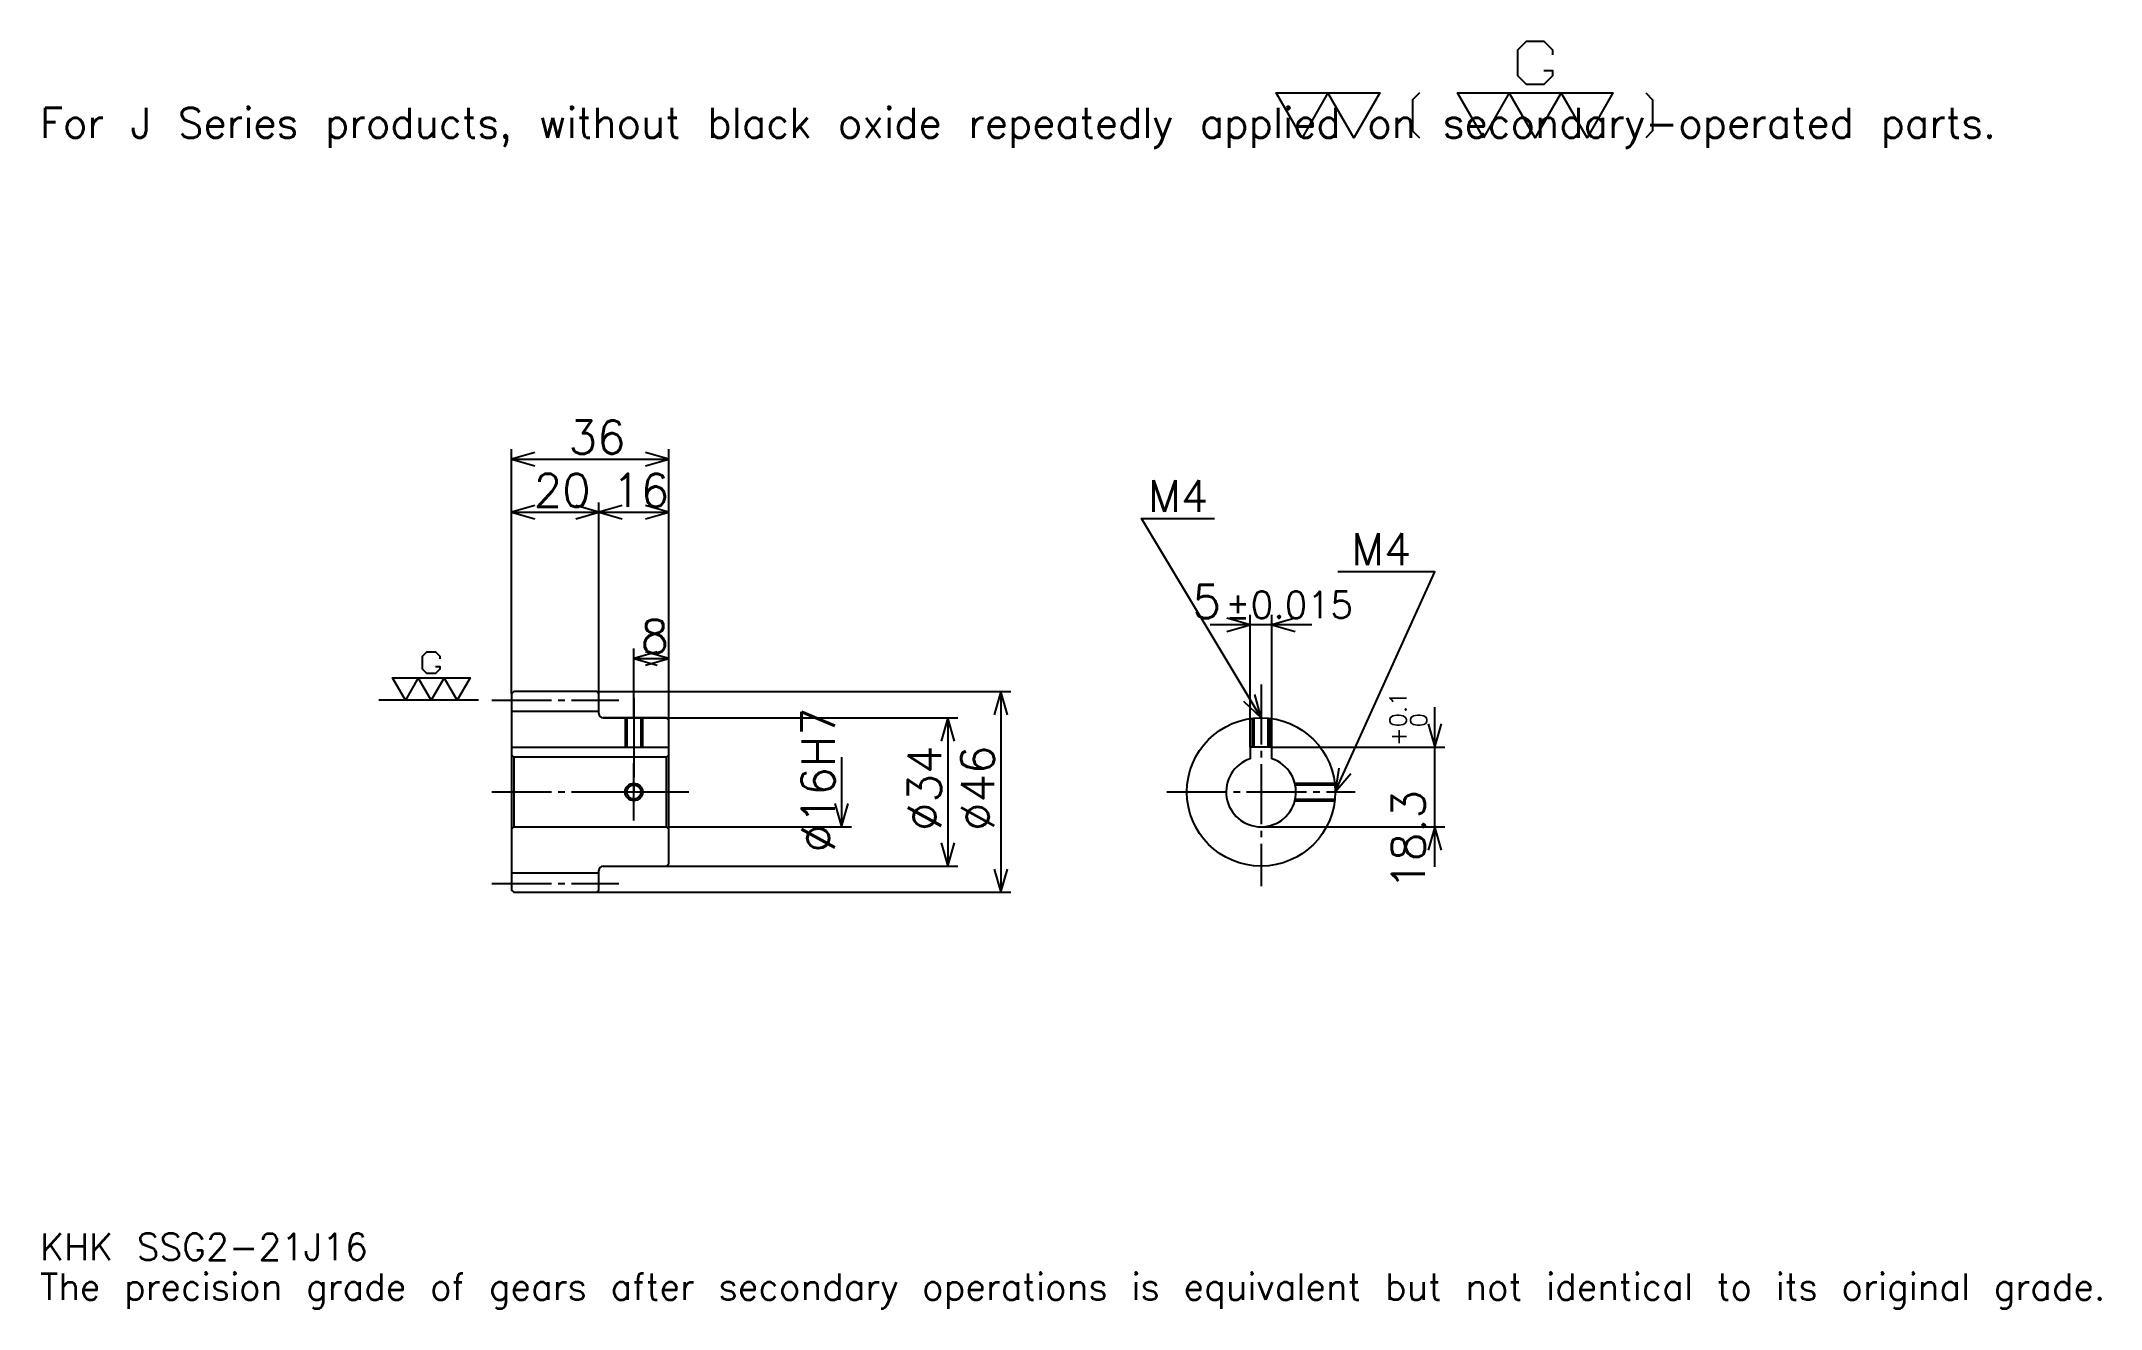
# Model space of a CAD drawing. Extents: x 15 to 487, y 6 to 296.
import ezdxf

# ---------------------------------------------------------------- set-up
doc = ezdxf.new("R2010")
doc.units = 0
doc.linetypes.add('DASHDOT', pattern=[18.260869, 13.695652, -1.521739, 1.521739, -1.521739])
doc.layers.get('0').update_dxf_attribs({"linetype": 'CONTINUOUS'})
doc.layers.add('DASHDOT', color=6, linetype='DASHDOT')
doc.styles.add('KANJI', font='TXT', dxfattribs={"bigfont": 'BIGFONT'})

msp = doc.modelspace()

# ---------------------------------------------------------------- linework, layer by layer
at = {"color": 5}
for p, q in [((123.260864, 147.021744), (123.260864, 202.565216)), ((123.260864, 200.282608), (159.260864, 200.282608)), ((159.260864, 147.021744), (159.260864, 202.565216)), ((143.260864, 147.021744), (143.260864, 190.391312)), ((123.260864, 188.108704), (143.260864, 188.108704)), ((143.260864, 188.108704), (159.260864, 188.108704)), ((306.586945, 162.326096), (283.32608, 162.326096)), ((292.456512, 134.321747), (292.456512, 164.608704)), ((297.456512, 134.321747), (297.456512, 164.608704)), ((151.260864, 147.021744), (151.260864, 156.913055)), ((151.260864, 154.630432), (159.260864, 154.630432)), ((123.260864, 146.521744), (123.260864, 147.021744)), ((142.760864, 147.021744), (159.260864, 147.021744)), ((143.260864, 146.521744), (143.260864, 147.021744)), ((151.260864, 141.021744), (151.260864, 147.021744)), ((151.260864, 141.021744), (151.260864, 147.021744)), ((159.260864, 147.021744), (237.630432, 147.021744)), ((159.260864, 140.521744), (159.260864, 147.021744)), ((235.347824, 147.021744), (235.347824, 101.021744)), ((334.782593, 106.891312), (334.782593, 143.452179)), ((144.260864, 141.021744), (159.260864, 141.021744)), ((159.260864, 141.021744), (225.456512, 141.021744)), ((223.173904, 141.021744), (223.173904, 107.021744)), ((297.456512, 134.321747), (337.065186, 134.321747)), ((198.82608, 132.021744), (198.82608, 116.021744)), ((159.260864, 116.021744), (201.108688, 116.021744)), ((294.956512, 116.021744), (337.065186, 116.021744)), ((144.260864, 107.021744), (159.260864, 107.021744)), ((159.260864, 107.021744), (225.456512, 107.021744)), ((142.760864, 101.021744), (159.260864, 101.021744)), ((159.260864, 101.021744), (237.630432, 101.021744))]:
    msp.add_line(p, q, dxfattribs=at)
at = {"color": 7}
msp.add_line((115.652168, 145.021744), (92.82608, 145.021744), dxfattribs=at)
at = {"color": 4}
for p, q in [((123.260864, 142.521744), (143.260864, 142.521744)), ((123.260864, 134.321747), (159.260864, 134.321747)), ((158.760864, 132.021744), (159.260864, 132.521744)), ((123.760864, 132.021744), (123.760864, 116.021744)), ((158.760864, 116.021744), (159.260864, 115.521744)), ((123.260864, 105.521744), (143.260864, 105.521744))]:
    msp.add_line(p, q, dxfattribs=at)
at = {"color": 7}
for points in [[(359.739136, 289.343506), (361.717407, 289.343506), (361.717407, 288.156525), (359.739136, 286.178284), (355.782623, 286.178284), (353.804352, 288.156525), (353.804352, 294.091309), (355.782623, 296.06958), (359.739136, 296.06958), (361.717407, 294.091309), (361.717407, 292.904358)], [(304.347839, 273.913055), (298.413055, 284.200012), (322.152191, 284.200012), (316.217407, 273.913055), (310.282623, 284.200012), (304.347839, 273.913055)], [(331.252197, 284.200012), (329.669586, 282.617401), (329.669586, 275.495667), (331.252197, 273.913055)], [(345.891327, 273.913055), (339.956543, 284.200012), (375.565247, 284.200012), (369.630432, 273.913055), (363.695679, 284.200012), (357.760895, 273.913055), (351.826111, 284.200012), (345.891327, 273.913055)], [(383.082611, 284.200012), (384.665222, 282.617401), (384.665222, 275.495667), (383.082611, 273.913055)], [(105.836952, 152.736969), (106.82608, 152.736969), (106.82608, 152.143478), (105.836952, 151.154358), (103.858688, 151.154358), (102.86956, 152.143478), (102.86956, 155.11087), (103.858688, 156.100006), (105.836952, 156.100006), (106.82608, 155.11087), (106.82608, 154.517395)], [(98.91304, 145.021744), (95.945648, 150.165222), (113.749992, 150.165222), (110.7826, 145.021744), (107.815216, 150.165222), (104.847824, 145.021744), (101.880432, 150.165222), (98.91304, 145.021744)]]:
    msp.add_lwpolyline(points, dxfattribs=at)
at = {"color": 5}
for points in [[(128.586945, 201.804352), (123.260864, 200.282608), (128.586945, 198.760864)], [(153.934784, 198.760864), (159.260864, 200.282608), (153.934784, 201.804352)], [(128.586945, 189.630432), (123.260864, 188.108704), (128.586945, 186.58696)], [(137.934784, 186.58696), (143.260864, 188.108704), (137.934784, 189.630432)], [(148.586945, 189.630432), (143.260864, 188.108704), (148.586945, 186.58696)], [(153.934784, 186.58696), (159.260864, 188.108704), (153.934784, 189.630432)], [(294.956512, 141.021744), (267.565216, 186.67392), (284.304321, 186.67392)], [(311.956512, 124.021744), (334.782593, 174.5), (312.565247, 174.5)], [(287.130432, 160.804352), (292.456512, 162.326096), (287.130432, 163.847839)], [(302.782593, 163.847839), (297.456512, 162.326096), (302.782593, 160.804352)], [(156.586945, 156.152176), (151.260864, 154.630432), (156.586945, 153.108704)], [(153.934784, 153.108704), (159.260864, 154.630432), (153.934784, 156.152176)], [(236.869568, 141.695648), (235.347824, 147.021744), (233.82608, 141.695648)], [(290.911377, 144.805893), (294.956512, 141.021744), (293.521149, 146.37175)], [(224.695648, 135.695663), (223.173904, 141.021744), (221.652161, 135.695663)], [(333.260864, 139.647827), (334.782593, 134.321747), (336.304321, 139.647827)], [(312.764465, 129.501724), (311.956512, 124.021744), (315.537598, 128.247726)], [(197.304352, 121.347832), (198.82608, 116.021744), (200.347809, 121.347832)], [(336.304321, 110.695656), (334.782593, 116.021744), (333.260864, 110.695656)], [(221.652161, 112.347832), (223.173904, 107.021744), (224.695648, 112.347832)], [(233.82608, 106.347832), (235.347824, 101.021744), (236.869568, 106.347832)]]:
    msp.add_lwpolyline(points, dxfattribs=at)
at = {"color": 4}
for points in [[(143.260864, 142.021744), (143.260864, 146.521744), (142.760864, 147.021744), (123.760864, 147.021744), (123.260864, 146.521744), (123.260864, 115.521744)], [(144.260864, 107.021744), (158.760864, 107.021744), (159.260864, 107.521744), (159.260864, 140.521744), (158.760864, 141.021744), (144.260864, 141.021744)], [(149.260864, 141.021744), (149.260864, 134.321747)], [(149.640869, 141.021744), (149.640869, 134.321747)], [(152.880859, 141.021744), (152.880859, 134.321747)], [(153.260864, 141.021744), (153.260864, 134.321747)], [(292.956512, 134.321747), (292.956512, 140.903687)], [(293.336517, 134.321747), (293.336517, 140.944382)], [(296.576508, 134.321747), (296.576508, 140.944382)], [(296.956512, 134.321747), (296.956512, 140.903687)], [(123.260864, 115.521744), (123.760864, 116.021744), (158.760864, 116.021744), (158.760864, 132.021744), (123.760864, 132.021744), (123.260864, 132.521744)], [(297.456512, 131.621078), (297.456512, 134.321747), (292.456512, 134.321747), (292.456512, 131.621078)], [(302.702484, 126.021744), (311.83844, 126.021744)], [(302.790771, 125.641747), (311.87915, 125.641747)], [(302.702484, 122.021744), (311.83844, 122.021744)], [(302.790771, 122.401741), (311.87915, 122.401741)], [(123.260864, 115.521744), (123.260864, 101.521744), (123.760864, 101.021744), (142.760864, 101.021744), (143.260864, 101.521744), (143.260864, 106.021744)]]:
    msp.add_lwpolyline(points, dxfattribs=at)
for centre, radius in [((294.956512, 124.021744), 17), ((151.260864, 124.021744), 1.62)]:
    msp.add_circle(centre, radius, dxfattribs=at)
at = {"color": 7}
msp.add_circle((151.260864, 124.021744), 2, dxfattribs=at)
at = {"color": 4}
for centre, radius, start, end in [((144.260864, 142.021744), 1, 180, 270), ((294.956512, 124.021744), 8, 108.20995733, 71.79004267), ((144.260864, 106.021744), 1, 90, 180)]:
    msp.add_arc(centre, radius, start, end, dxfattribs=at)
at = {"layer": 'DASHDOT', "color": 7}
for p, q in [((294.956512, 148.630432), (294.956512, 102.456528)), ((118.695648, 145.021744), (147.82608, 145.021744)), ((151.260864, 141.021744), (151.260864, 124.021744)), ((118.695648, 124.021744), (163.82608, 124.021744)), ((273.391296, 124.021744), (316.521729, 124.021744)), ((118.695648, 103.021744), (147.82608, 103.021744))]:
    msp.add_line(p, q, dxfattribs=at)
for points in [[(151.260864, 145.58696), (151.260864, 129.756531)], [(151.260864, 117.456528), (151.260864, 130.58696)], [(144.695648, 124.021744), (157.82608, 124.021744)]]:
    msp.add_lwpolyline(points, dxfattribs=at)

# ---------------------------------------------------------------- texts
at = {"color": 7, "style": 'KANJI'}
for s, height, p in [('For J Series products, without black oxide repeatedly applied on secondary-operated parts.', 6.847826, (15.217391, 273.913055)), ('36', 7.608696, (136.315216, 201.5)), ('20', 7.608696, (128.315216, 189.326096)), ('16', 7.608696, (146.315216, 189.326096)), ('M4', 7.304348, (269.086945, 188.195648)), ('M4', 7.304348, (315.608704, 176.021744)), ('5', 7.608696, (279.250671, 163.847839)), ('%%p0.015', 6.086957, (286.782349, 163.847839)), ('8', 7.608696, (152.78804, 155.847839)), ('KHK SSG2-21J16', 6.086957, (15.217391, 16.73913)), ('The precision grade of gears after secondary operations is equivalent but not identical to its original grade.', 6.086957, (15.217391, 7.608696))]:
    msp.add_text(s, height=height, dxfattribs=at).set_placement(p)
for s, height, p in [('%%c16H7', 7.608696, (197.304352, 110.135872)), ('0.1', 3.804348, (328.239136, 138.840942)), ('0', 3.804348, (332.956512, 138.840942)), ('+', 3.804348, (328.239136, 134.580078)), ('%%c34', 7.608696, (221.652161, 115.081528)), ('%%c46', 7.608696, (233.82608, 115.081528)), ('18.3', 7.608696, (332.5, 101.646622))]:
    msp.add_text(s, height=height, rotation=90, dxfattribs=at).set_placement(p)

doc.saveas('drawing.dxf')
